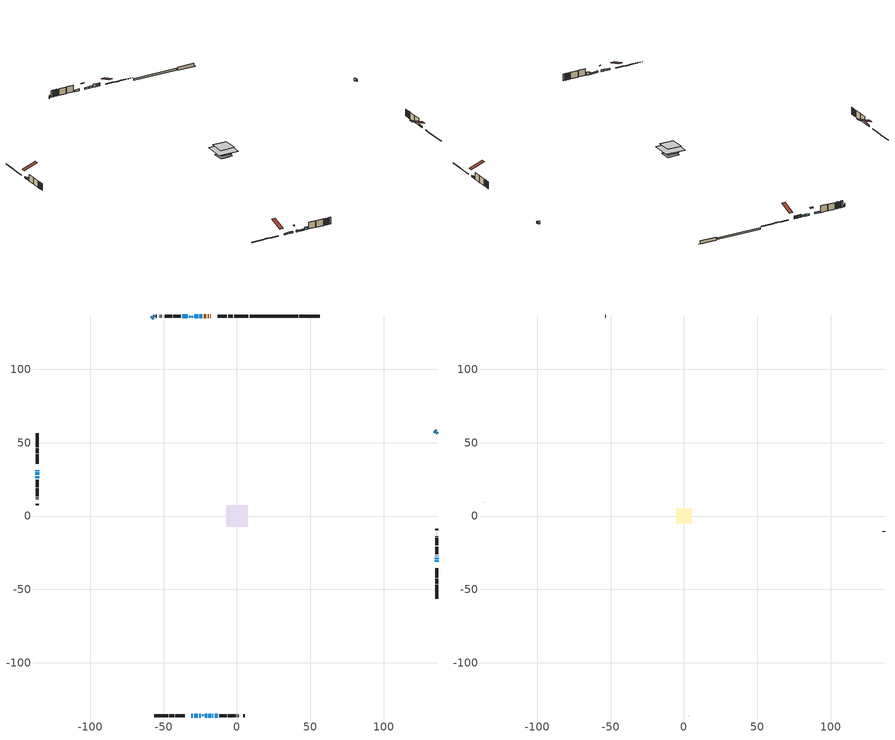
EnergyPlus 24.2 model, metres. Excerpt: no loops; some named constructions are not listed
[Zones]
conditioned space
 floor outside (Floor1 construction): -1.27,-1.27 -1.27,1.27 1.27,1.27 1.27,-1.27 z1.53
 floor adiabatic (Floor3 construction): -4.13,-4.13 -4.13,4.13 4.13,4.13 4.13,-4.13 z1.53
 floor adiabatic (AdiabaticFloorConstruction): -7.31,-7.31 -7.31,7.31 7.31,7.31 7.31,-7.31 z3.97
 floor foundation (Slab1 construction): -3.16,-3.16 -3.16,3.16 3.16,3.16 3.16,-3.16 z-0.76
 floor foundation (Slab2 construction): -4.39,-3.88 -4.39,3.88 4.39,3.88 4.39,-3.88 z-0.3
 wall outside (RimJoist1 construction): 7.64,136.25 -1.84,136.25 / -56.44,-136.25 -46.95,-136.25 / -136.25,56.44 -136.25,46.95 / 136.25,-56.44 136.25,-46.95 z1.53:1.83
 wall outside (RimJoist2 construction): -2.77,136.25 -5.91,136.25 / -46.03,-136.25 -42.89,-136.25 / -136.25,46.03 -136.25,42.89 / 136.25,-46.03 136.25,-42.89 z1.53:1.83
 wall outside (RimJoist3 construction): -6.84,136.25 -13.15,136.25 / -41.96,-136.25 -35.65,-136.25 / -136.25,41.96 -136.25,35.65 / 136.25,-41.96 136.25,-35.65 z1.53:1.83
 wall outside (AdiabaticWallConstruction 1): -17.72,136.25 -18.23,136.25 / -19.15,136.25 -19.97,136.25 / -20.89,136.25 -22.72,136.25 z1.53:3.56
 wall outside (AdiabaticWallConstruction): -136.25,31.08 -136.25,30.57 z1.53:2.35; -23.65,136.25 -25.55,136.25 / -26.48,136.25 -29.23,136.25 / -29.23,-136.25 -26.79,-136.25 / -25.87,-136.25 -24.65,-136.25 / -136.25,29.64 -136.25,28.11 / 136.25,-29.39 136.25,-28.47 / -21.93,-136.25 -20.4,-136.25 / -33.62,136.25 -37.28,136.25 / 136.25,-27.54 136.25,-26.97 z1.53:2.75; 136.25,56.44 135.93,56.76 / -56.44,136.25 -56.76,135.93 z1.53:3.06; 135.27,57.42 134.73,57.96 / -57.42,135.27 -57.96,134.73 z1.53:3.36; -31.08,-136.25 -30.16,-136.25 / 136.25,-31.08 136.25,-30.31 / -19.47,-136.25 -17.64,-136.25 / -16.72,-136.25 -16.1,-136.25 z1.53:2.45; -136.25,27.19 -136.25,25.66 z1.53:3.56; -15.18,-136.25 -13.04,-136.25 z1.53:3.51
 wall outside (Wall1 construction): -38.21,136.25 -43.26,136.25 / -12.11,-136.25 -7.06,-136.25 / -136.25,24.73 -136.25,19.68 / 136.25,-26.04 136.25,-20.99 z1.53:6.41
 wall outside (Wall2 construction): -44.19,136.25 -49.34,136.25 / -6.13,-136.25 -0.99,-136.25 / -136.25,18.75 -136.25,13.61 / 136.25,-20.06 136.25,-14.91 z1.53:6.41
 wall outside (Wall3 construction): -50.26,136.25 -50.38,136.25 / -0.06,-136.25 0.06,-136.25 / -136.25,12.68 -136.25,12.56 / 136.25,-13.99 136.25,-13.87 z1.53:6.41
 wall outside (Wall4 construction): -51.31,136.25 -51.5,136.25 / 0.98,-136.25 1.18,-136.25 / -136.25,11.63 -136.25,11.44 / 136.25,-12.94 136.25,-12.75 z1.53:6.41
 wall outside (Wall5 construction): -52.43,136.25 -52.48,136.25 / 2.1,-136.25 2.16,-136.25 / -136.25,10.51 -136.25,10.46 / 136.25,-11.82 136.25,-11.77 z1.53:6.41
 wall outside (Wall7 construction): -54.64,136.25 -55.51,136.25 / 4.32,-136.25 5.19,-136.25 / -136.25,8.3 -136.25,7.43 / 136.25,-9.61 136.25,-8.74 z1.53:6.41
 wall foundation (FoundationWall1 construction): 42.57,136.25,-0.76 42.57,136.25,1.53 55.05,136.25,1.53 55.05,136.25,-0.61 56.44,136.25,-0.61 56.44,136.25,-0.76
 wall foundation (FoundationWall2 construction): 41.64,136.25 8.57,136.25 z-0.3:0.9
 window (WindowConstruction 17): -136.25,31.08 -136.25,30.57 z1.53:2.34
 window (WindowConstruction 6): -23.65,136.25 -25.55,136.25 z1.53:2.75
 window (WindowConstruction 7): -26.48,136.25 -29.23,136.25 z1.53:2.75
 window (WindowConstruction 8): 136.25,56.44 135.93,56.76 z1.53:3.05
 window (WindowConstruction 9): 135.27,57.42 134.73,57.96 z1.53:3.36
 window (WindowConstruction 10): -56.44,136.25 -56.76,135.93 z1.53:3.05
 window (WindowConstruction 11): -57.42,135.27 -57.96,134.73 z1.53:3.36
 window (WindowConstruction 12): -31.08,-136.25 -30.16,-136.25 z1.53:2.44
 window (WindowConstruction 13): -29.23,-136.25 -26.79,-136.25 z1.53:2.75
 window (WindowConstruction): 136.25,-31.08 136.25,-30.31 z1.53:2.44
 window (WindowConstruction 14): -25.87,-136.25 -24.65,-136.25 z1.53:2.75
 window (WindowConstruction 15): -136.25,29.64 -136.25,28.11 z1.53:2.75
 window (WindowConstruction 16): -136.25,27.19 -136.25,25.66 z1.53:3.56
 window (WindowConstruction 18): 136.25,-29.39 136.25,-28.47 z1.53:2.75
 window (WindowConstruction 19): -21.93,-136.25 -20.4,-136.25 z1.53:2.75
 window (WindowConstruction 1): -33.62,136.25 -37.28,136.25 z1.53:2.75
 window (WindowConstruction 2): -19.47,-136.25 -17.64,-136.25 z1.53:2.44
 window (WindowConstruction 3): -16.72,-136.25 -16.11,-136.25 z1.53:2.44
 window (WindowConstruction 4): -15.18,-136.25 -13.04,-136.25 z1.53:3.51
 window (WindowConstruction 5): 136.25,-27.54 136.25,-26.97 z1.53:2.75
 door (Door): -17.72,136.25 -18.23,136.25 z1.53:3.56
 door (Door 1): -19.16,136.25 -19.96,136.25 z1.53:3.56
 door (Door 2): -20.89,136.25 -22.72,136.25 z1.53:3.56
 ceiling adiabatic (AdiabaticFloorConstruction): 7.31,-7.31 7.31,7.31 -7.31,7.31 -7.31,-7.31 z3.97
 roof outside (AdiabaticRoofConstruction): -22.85,-136.26,6.41 -22.85,-135.43,6.68 -23.72,-135.43,6.68 -23.72,-136.26,6.41; -30.9,136.26,6.41 -30.9,135.54,6.64 -30.15,135.54,6.64 -30.15,136.26,6.41; -32.69,136.26,6.41 -32.69,135.43,6.68 -31.83,135.43,6.68 -31.83,136.26,6.41
 skylight (SkylightConstruction): -22.86,-136.25,6.41 -22.86,-135.44,6.68 -23.72,-135.44,6.68 -23.72,-136.25,6.41
 skylight (SkylightConstruction 1): -30.9,136.25,6.41 -30.9,135.55,6.64 -30.16,135.55,6.64 -30.16,136.25,6.41
 skylight (SkylightConstruction 2): -32.69,136.25,6.41 -32.69,135.44,6.68 -31.83,135.44,6.68 -31.83,136.25,6.41
attic - vented
 floor to conditioned space (Floor2 construction Reversed): -5.29,-5.29 -5.29,5.29 5.29,5.29 5.29,-5.29 z6.41
 wall outside (Wall6 construction): -53.41,136.25 -53.71,136.25 / 3.09,-136.25 3.39,-136.25 / -136.25,9.53 -136.25,9.23 / 136.25,-10.84 136.25,-10.54 z1.53:6.41
 roof outside (Roof1 construction): -16.79,136.25,6.41 -16.79,125.95,9.84 -14.08,125.95,9.84 -14.08,136.25,6.41; -32.01,-136.25,6.41 -32.01,-125.95,9.84 -34.72,-125.95,9.84 -34.72,-136.25,6.41; -136.25,32.01,6.41 -125.95,32.01,9.84 -125.95,34.72,9.84 -136.25,34.72,6.41; 136.25,-32.01,6.41 125.95,-32.01,9.84 125.95,-34.72,9.84 136.25,-34.72,6.41
[Schedule:Day:Interval]
clothes dryer exhaust 0 schedule day: No, 01:00, 0.123457, 02:00, 0.0740741, 03:00, 0.0493827, 04:00, 0.0246914, 05:00, 0.0493827, 06:00, 0.0740741, 07:00, 0.197531, 08:00, 0.395062, 09:00, 0.592593, 10:00, 0.839506, 11:00, 0.962963, 12:00, 1, 13:00, 0.91358, 14:00, 0.82716, 15:00, 0.716049, 16:00, 0.753086, 17:00, 0.679012, 18:00, 0.666667, 20:00, 0.62963, 21:00, 0.641975, 22:00, 0.666667, 23:00, 0.54321, 24:00, 0.296296
clothes dryer exhaust 0 schedule default day; cooling season schedule day; cooling season schedule day 2; cooling season schedule default day; exterior lighting schedule default day; natural vent schedule default day: No, 24:00, 0
cooling season schedule day 1: No, 24:00, 1
exterior lighting schedule day 10: No, 01:00, 0.552381, 03:00, 0.510952, 05:00, 0.483333, 06:00, 0.538571, 07:00, 0.607619, 08:00, 0.56619, 09:00, 0.428095, 10:00, 0.345238, 12:00, 0.331429, 13:00, 0.345238, 14:00, 0.386667, 15:00, 0.414286, 16:00, 0.483333, 17:00, 0.607619, 18:00, 0.773333, 19:00, 0.88381, 20:00, 0.939048, 21:00, 0.966667, 22:00, 0.897619, 23:00, 0.773333, 24:00, 0.649048
exterior lighting schedule day 11: No, 01:00, 0.571429, 03:00, 0.528571, 05:00, 0.5, 06:00, 0.557143, 07:00, 0.628571, 08:00, 0.585714, 09:00, 0.442857, 10:00, 0.357143, 12:00, 0.342857, 13:00, 0.357143, 14:00, 0.4, 15:00, 0.428571, 16:00, 0.5, 17:00, 0.628571, 18:00, 0.8, 19:00, 0.914286, 20:00, 0.971429, 21:00, 1, 22:00, 0.928571, 23:00, 0.8, 24:00, 0.671429
exterior lighting schedule day 6: No, 01:00, 0.390476, 03:00, 0.36119, 05:00, 0.341667, 06:00, 0.380714, 07:00, 0.429524, 08:00, 0.400238, 09:00, 0.302619, 10:00, 0.244048, 12:00, 0.234286, 13:00, 0.244048, 14:00, 0.273333, 15:00, 0.292857, 16:00, 0.341667, 17:00, 0.429524, 18:00, 0.546667, 19:00, 0.624762, 20:00, 0.66381, 21:00, 0.683333, 22:00, 0.634524, 23:00, 0.546667, 24:00, 0.45881
exterior lighting schedule day 7: No, 01:00, 0.419048, 03:00, 0.387619, 05:00, 0.366667, 06:00, 0.408571, 07:00, 0.460952, 08:00, 0.429524, 09:00, 0.324762, 10:00, 0.261905, 12:00, 0.251429, 13:00, 0.261905, 14:00, 0.293333, 15:00, 0.314286, 16:00, 0.366667, 17:00, 0.460952, 18:00, 0.586667, 19:00, 0.670476, 20:00, 0.712381, 21:00, 0.733333, 22:00, 0.680952, 23:00, 0.586667, 24:00, 0.492381
exterior lighting schedule day 8: No, 01:00, 0.466667, 03:00, 0.431667, 05:00, 0.408333, 06:00, 0.455, 07:00, 0.513333, 08:00, 0.478333, 09:00, 0.361667, 10:00, 0.291667, 12:00, 0.28, 13:00, 0.291667, 14:00, 0.326667, 15:00, 0.35, 16:00, 0.408333, 17:00, 0.513333, 18:00, 0.653333, 19:00, 0.746667, 20:00, 0.793333, 21:00, 0.816667, 22:00, 0.758333, 23:00, 0.653333, 24:00, 0.548333
exterior lighting schedule day 9: No, 01:00, 0.509524, 03:00, 0.47131, 05:00, 0.445833, 06:00, 0.496786, 07:00, 0.560476, 08:00, 0.522262, 09:00, 0.394881, 10:00, 0.318452, 12:00, 0.305714, 13:00, 0.318452, 14:00, 0.356667, 15:00, 0.382143, 16:00, 0.445833, 17:00, 0.560476, 18:00, 0.713333, 19:00, 0.815238, 20:00, 0.86619, 21:00, 0.891667, 22:00, 0.827976, 23:00, 0.713333, 24:00, 0.59869
[Schedule:Week:Daily]
clothes dryer exhaust 0 schedule Week Rule - Jan1-Dec31: clothes dryer exhaust 0 schedule day, clothes dryer exhaust 0 schedule day, clothes dryer exhaust 0 schedule day, clothes dryer exhaust 0 schedule day, clothes dryer exhaust 0 schedule day, clothes dryer exhaust 0 schedule day, clothes dryer exhaust 0 schedule day, clothes dryer exhaust 0 schedule default day, clothes dryer exhaust 0 schedule default day, clothes dryer exhaust 0 schedule default day, clothes dryer exhaust 0 schedule default day, clothes dryer exhaust 0 schedule default day
cooling season schedule Week Rule - Jan1-May26: cooling season schedule day, cooling season schedule day, cooling season schedule day, cooling season schedule day, cooling season schedule day, cooling season schedule day, cooling season schedule day, cooling season schedule default day, cooling season schedule default day, cooling season schedule default day, cooling season schedule default day, cooling season schedule default day
cooling season schedule Week Rule - May27-Jun2: cooling season schedule day, cooling season schedule day, cooling season schedule day, cooling season schedule day, cooling season schedule day, cooling season schedule day 1, cooling season schedule day 1, cooling season schedule default day, cooling season schedule default day, cooling season schedule default day, cooling season schedule default day, cooling season schedule default day
cooling season schedule Week Rule - Jun3-Aug25: cooling season schedule day 1, cooling season schedule day 1, cooling season schedule day 1, cooling season schedule day 1, cooling season schedule day 1, cooling season schedule day 1, cooling season schedule day 1, cooling season schedule default day, cooling season schedule default day, cooling season schedule default day, cooling season schedule default day, cooling season schedule default day
cooling season schedule Week Rule - Aug26-Sep1: cooling season schedule day 1, cooling season schedule day 1, cooling season schedule day 1, cooling season schedule day 1, cooling season schedule day 1, cooling season schedule day 1, cooling season schedule day 2, cooling season schedule default day, cooling season schedule default day, cooling season schedule default day, cooling season schedule default day, cooling season schedule default day
cooling season schedule Week Rule - Sep2-Dec31: cooling season schedule day 2, cooling season schedule day 2, cooling season schedule day 2, cooling season schedule day 2, cooling season schedule day 2, cooling season schedule day 2, cooling season schedule day 2, cooling season schedule default day, cooling season schedule default day, cooling season schedule default day, cooling season schedule default day, cooling season schedule default day
exterior lighting schedule Week Rule - Jul1-Jul28: exterior lighting schedule day 6, exterior lighting schedule day 6, exterior lighting schedule day 6, exterior lighting schedule day 6, exterior lighting schedule day 6, exterior lighting schedule day 6, exterior lighting schedule day 6, exterior lighting schedule default day, exterior lighting schedule default day, exterior lighting schedule default day, exterior lighting schedule default day, exterior lighting schedule default day
exterior lighting schedule Week Rule - Jul29-Aug4: exterior lighting schedule day 6, exterior lighting schedule day 6, exterior lighting schedule day 6, exterior lighting schedule day 7, exterior lighting schedule day 7, exterior lighting schedule day 7, exterior lighting schedule day 7, exterior lighting schedule default day, exterior lighting schedule default day, exterior lighting schedule default day, exterior lighting schedule default day, exterior lighting schedule default day
exterior lighting schedule Week Rule - Aug5-Aug25: exterior lighting schedule day 7, exterior lighting schedule day 7, exterior lighting schedule day 7, exterior lighting schedule day 7, exterior lighting schedule day 7, exterior lighting schedule day 7, exterior lighting schedule day 7, exterior lighting schedule default day, exterior lighting schedule default day, exterior lighting schedule default day, exterior lighting schedule default day, exterior lighting schedule default day
exterior lighting schedule Week Rule - Aug26-Sep1: exterior lighting schedule day 7, exterior lighting schedule day 7, exterior lighting schedule day 7, exterior lighting schedule day 7, exterior lighting schedule day 7, exterior lighting schedule day 7, exterior lighting schedule day 8, exterior lighting schedule default day, exterior lighting schedule default day, exterior lighting schedule default day, exterior lighting schedule default day, exterior lighting schedule default day
exterior lighting schedule Week Rule - Sep2-Sep29: exterior lighting schedule day 8, exterior lighting schedule day 8, exterior lighting schedule day 8, exterior lighting schedule day 8, exterior lighting schedule day 8, exterior lighting schedule day 8, exterior lighting schedule day 8, exterior lighting schedule default day, exterior lighting schedule default day, exterior lighting schedule default day, exterior lighting schedule default day, exterior lighting schedule default day
exterior lighting schedule Week Rule - Sep30-Oct6: exterior lighting schedule day 8, exterior lighting schedule day 9, exterior lighting schedule day 9, exterior lighting schedule day 9, exterior lighting schedule day 9, exterior lighting schedule day 9, exterior lighting schedule day 9, exterior lighting schedule default day, exterior lighting schedule default day, exterior lighting schedule default day, exterior lighting schedule default day, exterior lighting schedule default day
exterior lighting schedule Week Rule - Oct7-Oct27: exterior lighting schedule day 9, exterior lighting schedule day 9, exterior lighting schedule day 9, exterior lighting schedule day 9, exterior lighting schedule day 9, exterior lighting schedule day 9, exterior lighting schedule day 9, exterior lighting schedule default day, exterior lighting schedule default day, exterior lighting schedule default day, exterior lighting schedule default day, exterior lighting schedule default day
exterior lighting schedule Week Rule - Oct28-Nov3: exterior lighting schedule day 9, exterior lighting schedule day 9, exterior lighting schedule day 9, exterior lighting schedule day 9, exterior lighting schedule day 10, exterior lighting schedule day 10, exterior lighting schedule day 10, exterior lighting schedule default day, exterior lighting schedule default day, exterior lighting schedule default day, exterior lighting schedule default day, exterior lighting schedule default day
exterior lighting schedule Week Rule - Nov4-Nov24: exterior lighting schedule day 10, exterior lighting schedule day 10, exterior lighting schedule day 10, exterior lighting schedule day 10, exterior lighting schedule day 10, exterior lighting schedule day 10, exterior lighting schedule day 10, exterior lighting schedule default day, exterior lighting schedule default day, exterior lighting schedule default day, exterior lighting schedule default day, exterior lighting schedule default day
exterior lighting schedule Week Rule - Nov25-Dec1: exterior lighting schedule day 10, exterior lighting schedule day 10, exterior lighting schedule day 10, exterior lighting schedule day 10, exterior lighting schedule day 10, exterior lighting schedule day 10, exterior lighting schedule day 11, exterior lighting schedule default day, exterior lighting schedule default day, exterior lighting schedule default day, exterior lighting schedule default day, exterior lighting schedule default day
exterior lighting schedule Week Rule - Dec2-Dec31: exterior lighting schedule day 11, exterior lighting schedule day 11, exterior lighting schedule day 11, exterior lighting schedule day 11, exterior lighting schedule day 11, exterior lighting schedule day 11, exterior lighting schedule day 11, exterior lighting schedule default day, exterior lighting schedule default day, exterior lighting schedule default day, exterior lighting schedule default day, exterior lighting schedule default day
natural vent schedule Week Rule - Jan1-Dec31: natural vent schedule default day, natural vent schedule default day, natural vent schedule default day, natural vent schedule default day, natural vent schedule default day, natural vent schedule default day, natural vent schedule default day, natural vent schedule default day, natural vent schedule default day, natural vent schedule default day, natural vent schedule default day, natural vent schedule default day
[Schedule:Year]
clothes dryer exhaust 0 schedule: clothes dryer exhaust 0 schedule Week Rule - Jan1-Dec31, 1, 1, 12, 31
cooling season schedule: cooling season schedule Week Rule - Jan1-May26, 1, 1, 5, 26, cooling season schedule Week Rule - May27-Jun2, 5, 27, 6, 2, cooling season schedule Week Rule - Jun3-Aug25, 6, 3, 8, 25, cooling season schedule Week Rule - Aug26-Sep1, 8, 26, 9, 1, cooling season schedule Week Rule - Sep2-Dec31, 9, 2, 12, 31
natural vent schedule: natural vent schedule Week Rule - Jan1-Dec31, 1, 1, 12, 31
